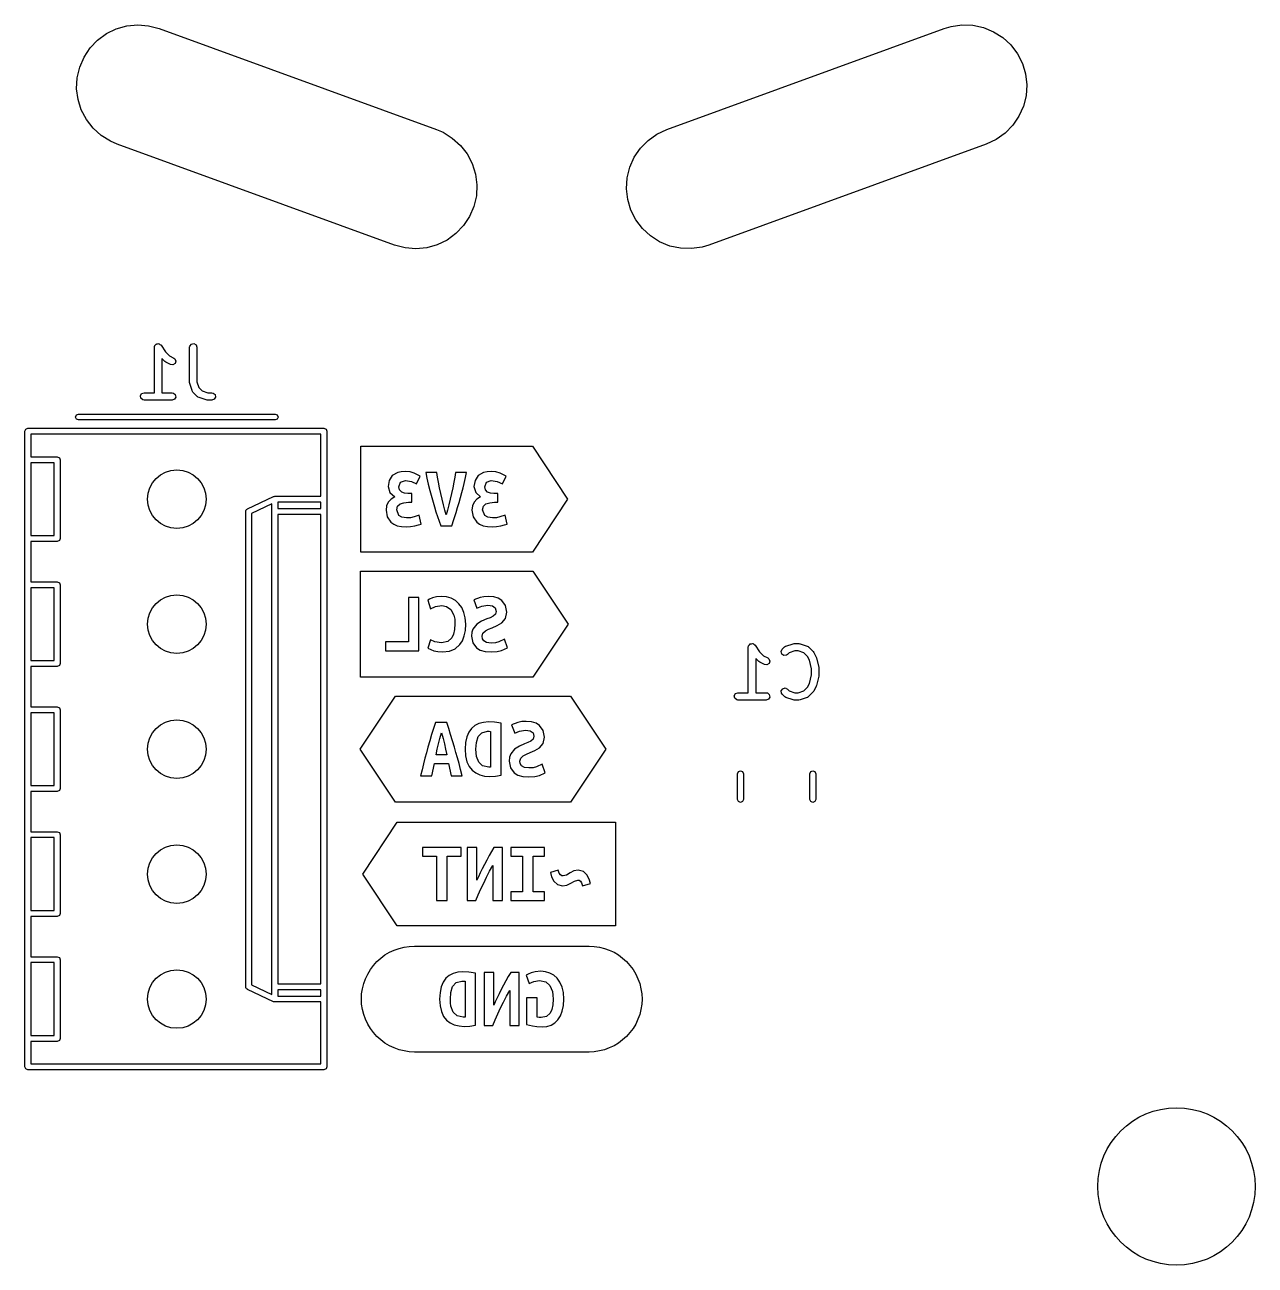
# Model space of a CAD drawing. Extents: x 15 to 417, y -164 to -100.
# Drawn here: x 14.69 to 39.7, y -161.62 to -136.41 of the extents above; entities that cross this region are included whole.
import ezdxf

# ---------------------------------------------------------------- set-up
doc = ezdxf.new("R2010")
doc.units = 0
doc.layers.add('BLACK', color=7, linetype='CONTINUOUS')

msp = doc.modelspace()

# ---------------------------------------------------------------- linework, layer by layer
at = {"layer": 'BLACK', "linetype": 'CONTINUOUS'}
for p, q in [((16.1696, -136.717), (16.3491, -136.586)), ((16.3491, -136.586), (16.549, -136.489)), ((16.549, -136.489), (16.763, -136.429)), ((16.763, -136.429), (16.9842, -136.408)), ((16.9842, -136.408), (17.2057, -136.426)), ((17.2057, -136.426), (17.4204, -136.483)), ((17.4204, -136.483), (23.0586, -138.535)), ((27.7414, -138.535), (33.3796, -136.483)), ((33.3796, -136.483), (33.5174, -136.442)), ((33.5174, -136.442), (33.7373, -136.41)), ((33.7373, -136.41), (33.9594, -136.417)), ((33.9594, -136.417), (34.1767, -136.464)), ((34.1767, -136.464), (34.3823, -136.548)), ((34.3823, -136.548), (34.5698, -136.668)), ((15.8934, -137.063), (16.016, -136.878)), ((16.016, -136.878), (16.1696, -136.717)), ((34.5698, -136.668), (34.7331, -136.818)), ((34.7331, -136.818), (34.8671, -136.996)), ((15.8055, -137.268), (15.8934, -137.063)), ((34.8671, -136.996), (34.9677, -137.194)), ((15.7551, -137.484), (15.8055, -137.268)), ((34.9677, -137.194), (35.0315, -137.407)), ((15.7438, -137.706), (15.7551, -137.484)), ((35.0315, -137.407), (35.0567, -137.627)), ((35.0567, -137.627), (35.0424, -137.849)), ((15.7721, -137.926), (15.7438, -137.706)), ((35.0424, -137.849), (34.989, -138.065)), ((15.8389, -138.138), (15.7721, -137.926)), ((15.9422, -138.335), (15.8389, -138.138)), ((34.989, -138.065), (34.8982, -138.268)), ((16.0787, -138.51), (15.9422, -138.335)), ((34.8982, -138.268), (34.773, -138.451)), ((16.2441, -138.659), (16.0787, -138.51)), ((16.4332, -138.776), (16.2441, -138.659)), ((23.0586, -138.535), (23.1908, -138.592)), ((23.1908, -138.592), (23.3799, -138.709)), ((27.3588, -138.758), (27.5401, -138.63)), ((27.5401, -138.63), (27.7414, -138.535)), ((34.6172, -138.61), (34.4359, -138.738)), ((34.773, -138.451), (34.6172, -138.61)), ((16.5654, -138.833), (16.4332, -138.776)), ((22.2036, -140.885), (16.5654, -138.833)), ((23.3799, -138.709), (23.5453, -138.858)), ((23.5453, -138.858), (23.6818, -139.033)), ((27.0778, -139.1), (27.203, -138.917)), ((27.203, -138.917), (27.3588, -138.758)), ((34.2346, -138.833), (28.5964, -140.885)), ((34.4359, -138.738), (34.2346, -138.833)), ((23.6818, -139.033), (23.7851, -139.23)), ((26.987, -139.303), (27.0778, -139.1)), ((23.7851, -139.23), (23.8519, -139.442)), ((26.9336, -139.519), (26.987, -139.303)), ((23.8519, -139.442), (23.8802, -139.662)), ((23.8802, -139.662), (23.8689, -139.884)), ((26.9193, -139.741), (26.9336, -139.519)), ((23.8689, -139.884), (23.8185, -140.1)), ((26.9445, -139.961), (26.9193, -139.741)), ((23.8185, -140.1), (23.7306, -140.305)), ((27.0083, -140.174), (26.9445, -139.961)), ((27.1089, -140.372), (27.0083, -140.174)), ((23.7306, -140.305), (23.608, -140.49)), ((27.2429, -140.55), (27.1089, -140.372)), ((23.4544, -140.651), (23.2749, -140.782)), ((23.608, -140.49), (23.4544, -140.651)), ((27.4062, -140.7), (27.2429, -140.55)), ((22.4183, -140.942), (22.2036, -140.885)), ((23.075, -140.879), (22.861, -140.939)), ((23.2749, -140.782), (23.075, -140.879)), ((27.5937, -140.82), (27.4062, -140.7)), ((27.7993, -140.904), (27.5937, -140.82)), ((28.0166, -140.951), (27.7993, -140.904)), ((28.4586, -140.926), (28.2387, -140.958)), ((28.5964, -140.885), (28.4586, -140.926)), ((22.6398, -140.96), (22.4183, -140.942)), ((22.861, -140.939), (22.6398, -140.96)), ((28.2387, -140.958), (28.0166, -140.951)), ((17.324, -142.962), (17.3286, -142.937)), ((17.3286, -142.937), (17.3313, -142.933)), ((17.3313, -142.933), (17.3318, -142.929)), ((17.3318, -142.929), (17.3476, -142.914)), ((17.3476, -142.914), (17.3615, -142.897)), ((17.3615, -142.897), (17.3658, -142.897)), ((17.3658, -142.897), (17.3689, -142.894)), ((17.3689, -142.894), (17.3906, -142.892)), ((17.3906, -142.892), (17.4121, -142.889)), ((17.4121, -142.889), (17.4158, -142.891)), ((17.4158, -142.891), (17.4201, -142.89)), ((17.4201, -142.89), (17.4376, -142.903)), ((17.4376, -142.903), (17.4565, -142.914)), ((17.4565, -142.914), (17.458, -142.918)), ((17.458, -142.918), (17.4615, -142.921)), ((17.4615, -142.921), (17.5526, -143.057)), ((18.0383, -142.962), (18.0429, -142.937)), ((18.0429, -142.937), (18.0758, -142.897)), ((18.0758, -142.897), (18.1264, -142.889)), ((18.1264, -142.889), (18.1708, -142.914)), ((18.1708, -142.914), (18.1883, -142.962)), ((17.324, -143.887), (17.324, -142.962)), ((17.5365, -143.254), (17.474, -143.191)), ((17.474, -143.191), (17.474, -143.887)), ((17.5526, -143.057), (17.6339, -143.139)), ((17.6339, -143.139), (17.7183, -143.181)), ((17.7183, -143.181), (17.7392, -143.197)), ((17.7392, -143.197), (17.7596, -143.244)), ((18.0383, -143.677), (18.0383, -142.962)), ((18.1883, -142.962), (18.1883, -143.664)), ((17.538, -143.254), (17.5365, -143.254)), ((17.556, -143.268), (17.538, -143.254)), ((17.6512, -143.315), (17.556, -143.268)), ((17.7022, -143.321), (17.6512, -143.315)), ((17.745, -143.293), (17.7022, -143.321)), ((17.7596, -143.244), (17.745, -143.293)), ((18.0389, -143.678), (18.0383, -143.677)), ((18.0422, -143.7), (18.0389, -143.678)), ((18.0898, -143.843), (18.0422, -143.7)), ((18.1883, -143.664), (18.2265, -143.779)), ((17.0395, -143.949), (17.0651, -143.905)), ((17.0484, -144), (17.0395, -143.949)), ((17.0651, -143.905), (17.1133, -143.887)), ((17.1133, -143.887), (17.324, -143.887)), ((17.474, -143.887), (17.6848, -143.887)), ((17.6848, -143.887), (17.7104, -143.892)), ((17.7104, -143.892), (17.7497, -143.925)), ((17.7497, -143.925), (17.7586, -143.975)), ((18.0926, -143.847), (18.0898, -143.843)), ((18.093, -143.851), (18.0926, -143.847)), ((18.1079, -143.873), (18.093, -143.851)), ((18.2032, -143.968), (18.1079, -143.873)), ((18.2265, -143.779), (18.2967, -143.849)), ((18.2967, -143.849), (18.4112, -143.887)), ((18.4112, -143.887), (18.4943, -143.887)), ((18.4943, -143.887), (18.5199, -143.892)), ((18.5199, -143.892), (18.5592, -143.925)), ((18.5592, -143.925), (18.5681, -143.975)), ((17.0877, -144.033), (17.0484, -144)), ((17.1133, -144.037), (17.0877, -144.033)), ((17.6848, -144.037), (17.1133, -144.037)), ((17.733, -144.02), (17.6848, -144.037)), ((17.7586, -143.975), (17.733, -144.02)), ((18.2072, -143.97), (18.2032, -143.968)), ((18.2096, -143.974), (18.2072, -143.97)), ((18.2325, -143.986), (18.2096, -143.974)), ((18.3753, -144.034), (18.2325, -143.986)), ((18.377, -144.033), (18.3753, -144.034)), ((18.399, -144.037), (18.377, -144.033)), ((18.4943, -144.037), (18.399, -144.037)), ((18.5425, -144.02), (18.4943, -144.037)), ((18.5681, -143.975), (18.5425, -144.02)), ((15.72, -144.38), (15.7376, -144.338)), ((15.7376, -144.422), (15.72, -144.38)), ((15.7376, -144.338), (15.78, -144.32)), ((15.78, -144.44), (15.7376, -144.422)), ((15.78, -144.32), (19.78, -144.32)), ((19.78, -144.44), (15.78, -144.44)), ((19.78, -144.32), (19.8224, -144.338)), ((19.8224, -144.422), (19.78, -144.44)), ((19.8224, -144.338), (19.84, -144.38)), ((19.84, -144.38), (19.8224, -144.422)), ((14.69, -144.67), (14.7076, -144.628)), ((14.69, -157.59), (14.69, -144.67)), ((14.7076, -144.628), (14.75, -144.61)), ((14.75, -144.61), (20.77, -144.61)), ((20.77, -144.61), (20.8124, -144.628)), ((20.8124, -144.628), (20.83, -144.67)), ((20.83, -144.67), (20.83, -157.59)), ((20.71, -144.73), (14.81, -144.73)), ((14.81, -144.73), (14.81, -145.19)), ((20.71, -145.99), (20.71, -144.73)), ((14.81, -145.19), (15.35, -145.19)), ((15.35, -145.19), (15.3924, -145.208)), ((15.3924, -145.208), (15.41, -145.25)), ((21.5194, -144.973), (25.0068, -144.973)), ((21.5194, -147.127), (21.5194, -144.973)), ((25.0068, -144.973), (25.7246, -146.05)), ((14.81, -145.31), (14.81, -146.79)), ((15.29, -145.31), (14.81, -145.31)), ((15.29, -146.79), (15.29, -145.31)), ((15.41, -145.25), (15.41, -146.85)), ((22.0949, -145.669), (22.0739, -145.79)), ((22.1595, -145.572), (22.0949, -145.669)), ((22.2704, -145.509), (22.1595, -145.572)), ((22.3435, -145.492), (22.2704, -145.509)), ((22.2922, -145.797), (22.328, -145.703)), ((22.328, -145.703), (22.4267, -145.669)), ((22.4284, -145.486), (22.3435, -145.492)), ((22.4267, -145.669), (22.548, -145.689)), ((22.5212, -145.494), (22.4284, -145.486)), ((22.6039, -145.518), (22.5212, -145.494)), ((22.548, -145.689), (22.6519, -145.739)), ((22.7288, -145.582), (22.6039, -145.518)), ((22.6519, -145.739), (22.7288, -145.582)), ((22.8405, -145.51), (22.8639, -145.621)), ((23.0658, -145.51), (22.8405, -145.51)), ((22.8639, -145.621), (22.892, -145.744)), ((23.0815, -145.601), (23.0658, -145.51)), ((23.1007, -145.706), (23.0815, -145.601)), ((23.1225, -145.819), (23.1007, -145.706)), ((23.4115, -145.705), (23.3895, -145.818)), ((23.4299, -145.601), (23.4115, -145.705)), ((23.443, -145.51), (23.4299, -145.601)), ((23.67, -145.51), (23.443, -145.51)), ((23.6211, -145.73), (23.6499, -145.608)), ((23.6499, -145.608), (23.67, -145.51)), ((23.8411, -145.669), (23.8202, -145.79)), ((23.9057, -145.572), (23.8411, -145.669)), ((24.0166, -145.509), (23.9057, -145.572)), ((24.0897, -145.492), (24.0166, -145.509)), ((24.0384, -145.797), (24.0742, -145.703)), ((24.0742, -145.703), (24.1729, -145.669)), ((24.1747, -145.486), (24.0897, -145.492)), ((24.1729, -145.669), (24.2943, -145.689)), ((24.2674, -145.494), (24.1747, -145.486)), ((24.3502, -145.518), (24.2674, -145.494)), ((24.2943, -145.689), (24.3982, -145.739)), ((24.475, -145.582), (24.3502, -145.518)), ((24.3982, -145.739), (24.475, -145.582)), ((22.0739, -145.79), (22.1106, -145.914)), ((22.1106, -145.914), (22.2084, -146.005)), ((22.3088, -145.863), (22.2922, -145.797)), ((22.3516, -145.905), (22.3088, -145.863)), ((22.4109, -145.928), (22.3516, -145.905)), ((22.4773, -145.935), (22.4109, -145.928)), ((22.5576, -145.935), (22.4773, -145.935)), ((22.5576, -146.113), (22.5576, -145.935)), ((22.892, -145.744), (22.9248, -145.877)), ((22.9248, -145.877), (22.9619, -146.016)), ((23.1461, -145.936), (23.1225, -145.819)), ((23.1714, -146.053), (23.1461, -145.936)), ((23.3653, -145.934), (23.3391, -146.051)), ((23.3895, -145.818), (23.3653, -145.934)), ((23.546, -146.016), (23.573, -145.917)), ((23.573, -145.917), (23.598, -145.822)), ((23.598, -145.822), (23.6211, -145.73)), ((23.8202, -145.79), (23.8568, -145.914)), ((23.8568, -145.914), (23.9546, -146.005)), ((24.055, -145.863), (24.0384, -145.797)), ((24.0978, -145.905), (24.055, -145.863)), ((24.1572, -145.928), (24.0978, -145.905)), ((24.2235, -145.935), (24.1572, -145.928)), ((24.3039, -145.935), (24.2235, -145.935)), ((24.3039, -146.113), (24.3039, -145.935)), ((19.2144, -146.246), (19.7444, -145.996)), ((19.71, -146.145), (19.3, -146.338)), ((19.71, -156.115), (19.71, -146.145)), ((19.7444, -145.996), (19.7577, -145.995)), ((19.7577, -145.995), (19.77, -145.99)), ((19.77, -145.99), (20.71, -145.99)), ((19.83, -146.11), (19.83, -146.24)), ((20.71, -146.11), (19.83, -146.11)), ((20.71, -146.24), (20.71, -146.11)), ((22.0436, -146.182), (22.032, -146.27)), ((22.0783, -146.108), (22.0436, -146.182)), ((22.1339, -146.048), (22.0783, -146.108)), ((22.2084, -146.005), (22.1339, -146.048)), ((22.2503, -146.267), (22.2673, -146.194)), ((22.2673, -146.194), (22.3184, -146.147)), ((22.3184, -146.147), (22.3957, -146.121)), ((22.3957, -146.121), (22.4913, -146.113)), ((22.4913, -146.113), (22.5576, -146.113)), ((22.9619, -146.016), (22.9889, -146.111)), ((22.9889, -146.111), (23.0178, -146.208)), ((23.0178, -146.208), (23.0483, -146.306)), ((23.1985, -146.168), (23.1714, -146.053)), ((23.2264, -146.276), (23.1985, -146.168)), ((23.3111, -146.166), (23.2825, -146.275)), ((23.3391, -146.051), (23.3111, -146.166)), ((23.4569, -146.319), (23.4878, -146.218)), ((23.4878, -146.218), (23.5175, -146.117)), ((23.5175, -146.117), (23.546, -146.016)), ((23.7898, -146.182), (23.7783, -146.27)), ((23.8245, -146.108), (23.7898, -146.182)), ((23.8802, -146.048), (23.8245, -146.108)), ((23.9546, -146.005), (23.8802, -146.048)), ((23.9965, -146.267), (24.0136, -146.194)), ((24.0136, -146.194), (24.0646, -146.147)), ((24.0646, -146.147), (24.1419, -146.121)), ((24.1419, -146.121), (24.2375, -146.113)), ((24.2375, -146.113), (24.3039, -146.113)), ((25.7246, -146.05), (25.0068, -147.127)), ((19.18, -146.3), (19.184, -146.29)), ((19.18, -155.96), (19.18, -146.3)), ((19.1835, -146.28), (19.1925, -146.27)), ((19.184, -146.29), (19.1835, -146.28)), ((19.1925, -146.27), (19.1976, -146.258)), ((19.1976, -146.258), (19.2073, -146.254)), ((19.2073, -146.254), (19.2144, -146.246)), ((19.3, -146.338), (19.3, -155.922)), ((19.83, -146.24), (20.71, -146.24)), ((19.83, -146.36), (19.83, -155.9)), ((20.71, -146.36), (19.83, -146.36)), ((20.71, -155.9), (20.71, -146.36)), ((22.032, -146.27), (22.0565, -146.408)), ((22.0565, -146.408), (22.1315, -146.517)), ((22.2948, -146.384), (22.2503, -146.267)), ((22.3557, -146.419), (22.2948, -146.384)), ((22.4494, -146.431), (22.3557, -146.419)), ((22.5321, -146.426), (22.4494, -146.431)), ((22.6022, -146.411), (22.5321, -146.426)), ((22.7061, -146.375), (22.6022, -146.411)), ((22.748, -146.555), (22.7061, -146.375)), ((23.0483, -146.306), (23.0801, -146.403)), ((23.0801, -146.403), (23.1127, -146.498)), ((23.2544, -146.371), (23.2264, -146.276)), ((23.2825, -146.275), (23.2544, -146.371)), ((23.3679, -146.591), (23.4111, -146.463)), ((23.4111, -146.463), (23.4569, -146.319)), ((23.7783, -146.27), (23.8027, -146.408)), ((23.8027, -146.408), (23.8778, -146.517)), ((24.0411, -146.384), (23.9965, -146.267)), ((24.102, -146.419), (24.0411, -146.384)), ((24.1956, -146.431), (24.102, -146.419)), ((24.2783, -146.426), (24.1956, -146.431)), ((24.3484, -146.411), (24.2783, -146.426)), ((24.4523, -146.375), (24.3484, -146.411)), ((24.4942, -146.555), (24.4523, -146.375)), ((22.1315, -146.517), (22.1892, -146.558)), ((22.1892, -146.558), (22.2608, -146.589)), ((22.2608, -146.589), (22.3468, -146.608)), ((22.3468, -146.608), (22.4476, -146.614)), ((22.4476, -146.614), (22.5323, -146.608)), ((22.5323, -146.608), (22.6179, -146.593)), ((22.6179, -146.593), (22.6938, -146.574)), ((22.6938, -146.574), (22.748, -146.555)), ((23.1127, -146.498), (23.1461, -146.591)), ((23.1461, -146.591), (23.3679, -146.591)), ((23.8778, -146.517), (23.9354, -146.558)), ((23.9354, -146.558), (24.007, -146.589)), ((24.007, -146.589), (24.093, -146.608)), ((24.093, -146.608), (24.1939, -146.614)), ((24.1939, -146.614), (24.2786, -146.608)), ((24.2786, -146.608), (24.3641, -146.593)), ((24.3641, -146.593), (24.4401, -146.574)), ((24.4401, -146.574), (24.4942, -146.555)), ((14.81, -146.79), (15.29, -146.79)), ((15.35, -146.91), (14.81, -146.91)), ((14.81, -146.91), (14.81, -147.73)), ((15.3924, -146.892), (15.35, -146.91)), ((15.41, -146.85), (15.3924, -146.892)), ((25.0068, -147.127), (21.5194, -147.127)), ((14.81, -147.73), (15.35, -147.73)), ((15.35, -147.73), (15.3924, -147.748)), ((21.5106, -149.667), (21.5106, -147.513)), ((21.5106, -147.513), (25.0156, -147.513)), ((25.0156, -147.513), (25.7334, -148.59)), ((14.81, -147.85), (14.81, -149.33)), ((15.29, -147.85), (14.81, -147.85)), ((15.29, -149.33), (15.29, -147.85)), ((15.3924, -147.748), (15.41, -147.79)), ((15.41, -147.79), (15.41, -149.39)), ((22.486, -148.05), (22.486, -148.953)), ((22.7026, -148.05), (22.486, -148.05)), ((22.7026, -149.131), (22.7026, -148.05)), ((22.9182, -148.084), (22.8824, -148.105)), ((22.8824, -148.105), (22.9383, -148.276)), ((22.9767, -148.057), (22.9182, -148.084)), ((22.9383, -148.276), (23.0352, -148.231)), ((23.0579, -148.036), (22.9767, -148.057)), ((23.0352, -148.231), (23.1653, -148.213)), ((23.1618, -148.026), (23.0579, -148.036)), ((23.2642, -148.035), (23.1618, -148.026)), ((23.1653, -148.213), (23.264, -148.231)), ((23.264, -148.231), (23.3496, -148.292)), ((23.3583, -148.064), (23.2642, -148.035)), ((23.4421, -148.11), (23.3583, -148.064)), ((23.5137, -148.174), (23.4421, -148.11)), ((23.572, -148.254), (23.5137, -148.174)), ((23.9433, -148.049), (23.8184, -148.099)), ((23.8184, -148.099), (23.8813, -148.265)), ((23.8813, -148.265), (23.9782, -148.223)), ((24.0238, -148.032), (23.9433, -148.049)), ((23.9782, -148.223), (24.1013, -148.206)), ((24.117, -148.026), (24.0238, -148.032)), ((24.1013, -148.206), (24.1964, -148.22)), ((24.224, -148.035), (24.117, -148.026)), ((24.1964, -148.22), (24.2534, -148.261)), ((24.3145, -148.064), (24.224, -148.035)), ((24.3886, -148.112), (24.3145, -148.064)), ((24.4626, -148.214), (24.3886, -148.112)), ((24.4872, -148.349), (24.4626, -148.214)), ((23.3496, -148.292), (23.4107, -148.407)), ((23.4107, -148.407), (23.4283, -148.487)), ((23.4283, -148.487), (23.4342, -148.585)), ((23.6159, -148.351), (23.572, -148.254)), ((23.6434, -148.463), (23.6159, -148.351)), ((23.6525, -148.59), (23.6434, -148.463)), ((24.0821, -148.485), (23.9765, -148.528)), ((24.1493, -148.459), (24.0821, -148.485)), ((24.2105, -148.427), (24.1493, -148.459)), ((24.255, -148.385), (24.2105, -148.427)), ((24.2534, -148.261), (24.2724, -148.33)), ((24.2724, -148.33), (24.255, -148.385)), ((24.3886, -148.564), (24.4593, -148.477)), ((24.4593, -148.477), (24.4872, -148.349)), ((23.4272, -148.699), (23.4059, -148.793)), ((23.4342, -148.585), (23.4272, -148.699)), ((23.6224, -148.83), (23.645, -148.718)), ((23.645, -148.718), (23.6525, -148.59)), ((23.7992, -148.689), (23.7769, -148.755)), ((23.8752, -148.591), (23.7992, -148.689)), ((23.9765, -148.528), (23.8752, -148.591)), ((24.0035, -148.775), (24.0524, -148.729)), ((24.0524, -148.729), (24.1188, -148.692)), ((24.1188, -148.692), (24.1921, -148.662)), ((24.1921, -148.662), (24.2934, -148.621)), ((24.2934, -148.621), (24.3886, -148.564)), ((25.7334, -148.59), (25.0156, -149.667)), ((22.486, -148.953), (22.0233, -148.953)), ((22.0233, -148.953), (22.0233, -149.131)), ((22.9348, -148.91), (22.8807, -149.079)), ((23.023, -148.948), (22.9348, -148.91)), ((23.1618, -148.967), (23.023, -148.948)), ((23.2865, -148.943), (23.1618, -148.967)), ((23.3705, -148.869), (23.2865, -148.943)), ((23.4059, -148.793), (23.3705, -148.869)), ((23.532, -149.007), (23.5847, -148.926)), ((23.5847, -148.926), (23.6224, -148.83)), ((23.7769, -148.755), (23.7695, -148.836)), ((23.7695, -148.836), (23.7942, -148.971)), ((23.7942, -148.971), (23.8682, -149.071)), ((23.9843, -148.834), (24.0035, -148.775)), ((23.9922, -148.886), (23.9843, -148.834)), ((24.021, -148.931), (23.9922, -148.886)), ((24.0777, -148.963), (24.021, -148.931)), ((24.1677, -148.974), (24.0777, -148.963)), ((24.2548, -148.968), (24.1677, -148.974)), ((24.3274, -148.95), (24.2548, -148.968)), ((24.4401, -148.897), (24.3274, -148.95)), ((24.5029, -149.072), (24.4401, -148.897)), ((29.4205, -149.01), (29.4345, -148.993)), ((29.4345, -148.993), (29.4387, -148.993)), ((29.4387, -148.993), (29.4419, -148.99)), ((29.4419, -148.99), (29.4636, -148.988)), ((29.4636, -148.988), (29.485, -148.985)), ((29.485, -148.985), (29.4888, -148.987)), ((29.4888, -148.987), (29.4931, -148.986)), ((29.4931, -148.986), (29.5106, -148.999)), ((29.5106, -148.999), (29.5295, -149.01)), ((30.1626, -149.035), (30.3054, -148.987)), ((30.3054, -148.987), (30.3276, -148.984)), ((30.3276, -148.984), (30.3291, -148.983)), ((30.3291, -148.983), (30.4244, -148.983)), ((30.4244, -148.983), (30.4465, -148.987)), ((30.4465, -148.987), (30.4481, -148.987)), ((30.4481, -148.987), (30.591, -149.035)), ((22.0233, -149.131), (22.7026, -149.131)), ((22.8807, -149.079), (23.0038, -149.13)), ((23.0038, -149.13), (23.0874, -149.148)), ((23.0874, -149.148), (23.1828, -149.154)), ((23.1828, -149.154), (23.3233, -149.138)), ((23.3233, -149.138), (23.4397, -149.089)), ((23.4397, -149.089), (23.532, -149.007)), ((23.8682, -149.071), (23.9453, -149.117)), ((23.9453, -149.117), (24.0451, -149.145)), ((24.0451, -149.145), (24.1677, -149.154)), ((24.1677, -149.154), (24.2886, -149.147)), ((24.2886, -149.147), (24.3825, -149.125)), ((24.3825, -149.125), (24.5029, -149.072)), ((29.397, -149.058), (29.4015, -149.033)), ((29.397, -149.983), (29.397, -149.058)), ((29.4015, -149.033), (29.4043, -149.029)), ((29.4043, -149.029), (29.4048, -149.025)), ((29.4048, -149.025), (29.4205, -149.01)), ((29.5295, -149.01), (29.5309, -149.014)), ((29.5309, -149.014), (29.5344, -149.017)), ((29.5344, -149.017), (29.6255, -149.153)), ((29.6255, -149.153), (29.7069, -149.235)), ((29.7069, -149.235), (29.7913, -149.277)), ((30.064, -149.147), (30.0856, -149.101)), ((30.0772, -149.197), (30.064, -149.147)), ((30.1193, -149.226), (30.0772, -149.197)), ((30.0856, -149.101), (30.1333, -149.053)), ((30.1704, -149.222), (30.1193, -149.226)), ((30.1333, -149.053), (30.1546, -149.038)), ((30.1546, -149.038), (30.1591, -149.038)), ((30.1591, -149.038), (30.1626, -149.035)), ((30.1917, -149.207), (30.1704, -149.222)), ((30.2268, -149.172), (30.1917, -149.207)), ((30.3413, -149.133), (30.2268, -149.172)), ((30.4122, -149.133), (30.3413, -149.133)), ((30.5267, -149.172), (30.4122, -149.133)), ((30.6008, -149.246), (30.5267, -149.172)), ((30.591, -149.035), (30.6139, -149.047)), ((30.6393, -149.323), (30.6008, -149.246)), ((30.6139, -149.047), (30.6162, -149.051)), ((30.6162, -149.051), (30.6203, -149.053)), ((30.6203, -149.053), (30.7155, -149.148)), ((30.7155, -149.148), (30.7284, -149.167)), ((30.7284, -149.167), (30.7296, -149.168)), ((30.7296, -149.168), (30.7772, -149.263)), ((14.81, -149.33), (15.29, -149.33)), ((15.35, -149.45), (14.81, -149.45)), ((14.81, -149.45), (14.81, -150.27)), ((15.3924, -149.432), (15.35, -149.45)), ((15.41, -149.39), (15.3924, -149.432)), ((29.6094, -149.35), (29.547, -149.287)), ((29.547, -149.287), (29.547, -149.983)), ((29.6109, -149.35), (29.6094, -149.35)), ((29.6289, -149.364), (29.6109, -149.35)), ((29.7242, -149.411), (29.6289, -149.364)), ((29.7751, -149.417), (29.7242, -149.411)), ((29.818, -149.389), (29.7751, -149.417)), ((29.7913, -149.277), (29.8122, -149.293)), ((29.8122, -149.293), (29.8326, -149.34)), ((29.8326, -149.34), (29.818, -149.389)), ((30.6827, -149.496), (30.6393, -149.323)), ((30.6827, -149.621), (30.6827, -149.496)), ((30.7772, -149.263), (30.7809, -149.275)), ((30.7809, -149.275), (30.7829, -149.278)), ((30.7829, -149.278), (30.8305, -149.469)), ((30.8305, -149.469), (30.8315, -149.484)), ((30.8315, -149.484), (30.8327, -149.487)), ((30.8327, -149.487), (30.8327, -149.63)), ((25.0156, -149.667), (21.5106, -149.667)), ((30.6393, -149.794), (30.6827, -149.621)), ((30.8305, -149.648), (30.7829, -149.838)), ((30.8327, -149.63), (30.8301, -149.645)), ((30.8301, -149.645), (30.8305, -149.648)), ((29.1124, -150.045), (29.1381, -150.001)), ((29.1381, -150.001), (29.1863, -149.983)), ((29.1863, -149.983), (29.397, -149.983)), ((29.547, -149.983), (29.7577, -149.983)), ((29.7577, -149.983), (29.7834, -149.988)), ((29.7834, -149.988), (29.8227, -150.021)), ((30.0662, -149.944), (30.0956, -149.902)), ((30.0707, -149.995), (30.0662, -149.944)), ((30.0856, -150.016), (30.0707, -149.995)), ((30.0956, -149.902), (30.1452, -149.888)), ((30.1452, -149.888), (30.1917, -149.91)), ((30.1917, -149.91), (30.2268, -149.945)), ((30.2268, -149.945), (30.3413, -149.983)), ((30.3413, -149.983), (30.4122, -149.983)), ((30.4122, -149.983), (30.5267, -149.945)), ((30.5267, -149.945), (30.6008, -149.871)), ((30.6008, -149.871), (30.6393, -149.794)), ((30.7155, -149.969), (30.6203, -150.064)), ((30.7162, -149.967), (30.7155, -149.969)), ((30.7296, -149.949), (30.7162, -149.967)), ((30.7772, -149.854), (30.7296, -149.949)), ((30.7776, -149.85), (30.7772, -149.854)), ((30.7829, -149.838), (30.7776, -149.85)), ((21.5057, -151.13), (22.2235, -150.053)), ((22.2235, -150.053), (25.7825, -150.053)), ((25.7825, -150.053), (26.5003, -151.13)), ((29.1213, -150.096), (29.1124, -150.045)), ((29.1606, -150.129), (29.1213, -150.096)), ((29.1863, -150.133), (29.1606, -150.129)), ((29.7577, -150.133), (29.1863, -150.133)), ((29.8059, -150.116), (29.7577, -150.133)), ((29.8316, -150.071), (29.8059, -150.116)), ((29.8227, -150.021), (29.8316, -150.071)), ((30.1333, -150.064), (30.0856, -150.016)), ((30.1373, -150.066), (30.1333, -150.064)), ((30.1397, -150.07), (30.1373, -150.066)), ((30.1626, -150.082), (30.1397, -150.07)), ((30.3054, -150.13), (30.1626, -150.082)), ((30.3071, -150.129), (30.3054, -150.13)), ((30.3291, -150.133), (30.3071, -150.129)), ((30.4244, -150.133), (30.3291, -150.133)), ((30.4259, -150.133), (30.4244, -150.133)), ((30.4481, -150.13), (30.4259, -150.133)), ((30.591, -150.082), (30.4481, -150.13)), ((30.5945, -150.079), (30.591, -150.082)), ((30.5989, -150.079), (30.5945, -150.079)), ((30.6203, -150.064), (30.5989, -150.079)), ((14.81, -150.27), (15.35, -150.27)), ((14.81, -150.39), (14.81, -151.87)), ((15.29, -150.39), (14.81, -150.39)), ((15.29, -151.87), (15.29, -150.39)), ((15.35, -150.27), (15.3924, -150.288)), ((15.3924, -150.288), (15.41, -150.33)), ((15.41, -150.33), (15.41, -151.93)), ((22.9981, -150.711), (22.9598, -150.835)), ((23.0365, -150.59), (22.9981, -150.711)), ((23.2704, -150.59), (23.0365, -150.59)), ((23.3074, -150.71), (23.2704, -150.59)), ((23.3451, -150.833), (23.3074, -150.71)), ((23.7699, -150.708), (23.7155, -150.785)), ((23.8378, -150.65), (23.7699, -150.708)), ((23.9192, -150.61), (23.8378, -150.65)), ((24.0119, -150.586), (23.9192, -150.61)), ((23.9777, -150.796), (24.0947, -150.765)), ((24.1139, -150.578), (24.0119, -150.586)), ((24.0947, -150.765), (24.1261, -150.766)), ((24.2344, -150.583), (24.1139, -150.578)), ((24.1261, -150.766), (24.1575, -150.77)), ((24.3723, -150.604), (24.2344, -150.583)), ((24.3723, -151.659), (24.3723, -150.604)), ((24.7102, -150.589), (24.5854, -150.639)), ((24.5854, -150.639), (24.6482, -150.805)), ((24.6482, -150.805), (24.7452, -150.763)), ((24.7908, -150.572), (24.7102, -150.589)), ((24.7452, -150.763), (24.8683, -150.746)), ((24.884, -150.566), (24.7908, -150.572)), ((24.8683, -150.746), (24.9633, -150.76)), ((24.991, -150.575), (24.884, -150.566)), ((24.9633, -150.76), (25.0204, -150.801)), ((25.0815, -150.604), (24.991, -150.575)), ((25.1555, -150.652), (25.0815, -150.604)), ((25.2295, -150.754), (25.1555, -150.652)), ((25.2542, -150.889), (25.2295, -150.754)), ((22.9217, -150.963), (22.8837, -151.094)), ((22.9598, -150.835), (22.9217, -150.963)), ((23.0984, -151.024), (23.1264, -150.916)), ((23.1264, -150.916), (23.1587, -150.8)), ((23.1587, -150.8), (23.191, -150.916)), ((23.191, -150.916), (23.2189, -151.024)), ((23.3834, -150.959), (23.3451, -150.833)), ((23.4224, -151.089), (23.3834, -150.959)), ((23.6492, -150.994), (23.6407, -151.13)), ((23.6747, -150.879), (23.6492, -150.994)), ((23.7155, -150.785), (23.6747, -150.879)), ((23.8589, -151.13), (23.8694, -150.994)), ((23.8694, -150.994), (23.9061, -150.877)), ((23.9061, -150.877), (23.9777, -150.796)), ((24.1575, -150.77), (24.1575, -151.497)), ((24.9163, -150.999), (24.8491, -151.025)), ((24.9774, -150.967), (24.9163, -150.999)), ((25.0219, -150.925), (24.9774, -150.967)), ((25.0204, -150.801), (25.0394, -150.87)), ((25.0394, -150.87), (25.0219, -150.925)), ((25.1555, -151.104), (25.2262, -151.017)), ((25.2262, -151.017), (25.2542, -150.889)), ((22.2235, -152.207), (21.5057, -151.13)), ((22.8534, -151.203), (22.8236, -151.314)), ((22.8837, -151.094), (22.8534, -151.203)), ((23.0539, -151.244), (23.0749, -151.132)), ((23.2652, -151.244), (23.0539, -151.244)), ((23.0749, -151.132), (23.0984, -151.024)), ((23.2189, -151.024), (23.2434, -151.132)), ((23.2434, -151.132), (23.2652, -151.244)), ((23.4537, -151.196), (23.4224, -151.089)), ((23.485, -151.308), (23.4537, -151.196)), ((23.6407, -151.13), (23.65, -151.269)), ((23.65, -151.269), (23.6782, -151.386)), ((23.8622, -151.207), (23.8589, -151.13)), ((23.872, -151.278), (23.8622, -151.207)), ((24.5662, -151.229), (24.5439, -151.295)), ((24.6421, -151.131), (24.5662, -151.229)), ((24.7434, -151.068), (24.6421, -151.131)), ((24.8491, -151.025), (24.7434, -151.068)), ((24.7705, -151.315), (24.8194, -151.269)), ((24.8194, -151.269), (24.8857, -151.232)), ((24.8857, -151.232), (24.9591, -151.202)), ((24.9591, -151.202), (25.0604, -151.161)), ((25.0604, -151.161), (25.1555, -151.104)), ((26.5003, -151.13), (25.7825, -152.207)), ((22.7941, -151.43), (22.7649, -151.549)), ((22.8236, -151.314), (22.7941, -151.43)), ((22.9666, -151.671), (23.0172, -151.422)), ((23.0172, -151.422), (23.3054, -151.422)), ((23.3054, -151.422), (23.3543, -151.671)), ((23.516, -151.425), (23.485, -151.308)), ((23.547, -151.546), (23.516, -151.425)), ((23.6782, -151.386), (23.7229, -151.482)), ((23.7229, -151.482), (23.7821, -151.558)), ((23.9157, -151.394), (23.872, -151.278)), ((23.996, -151.471), (23.9157, -151.394)), ((24.1191, -151.498), (23.996, -151.471)), ((24.1383, -151.498), (24.1191, -151.498)), ((24.1575, -151.497), (24.1383, -151.498)), ((24.5439, -151.295), (24.5365, -151.376)), ((24.5365, -151.376), (24.5611, -151.511)), ((24.5611, -151.511), (24.6351, -151.611)), ((24.7513, -151.374), (24.7705, -151.315)), ((24.7591, -151.426), (24.7513, -151.374)), ((24.7879, -151.471), (24.7591, -151.426)), ((24.8447, -151.503), (24.7879, -151.471)), ((24.9346, -151.514), (24.8447, -151.503)), ((25.0217, -151.508), (24.9346, -151.514)), ((25.0944, -151.49), (25.0217, -151.508)), ((25.207, -151.437), (25.0944, -151.49)), ((25.2699, -151.612), (25.207, -151.437)), ((22.7649, -151.549), (22.7361, -151.671)), ((22.7361, -151.671), (22.9666, -151.671)), ((23.3543, -151.671), (23.5778, -151.671)), ((23.5778, -151.671), (23.547, -151.546)), ((23.7821, -151.558), (23.8548, -151.615)), ((23.8548, -151.615), (23.9401, -151.655)), ((23.9401, -151.655), (24.0364, -151.678)), ((24.0364, -151.678), (24.1418, -151.685)), ((24.1418, -151.685), (24.2545, -151.679)), ((24.2545, -151.679), (24.3723, -151.659)), ((24.6351, -151.611), (24.7123, -151.657)), ((24.7123, -151.657), (24.8121, -151.685)), ((24.8121, -151.685), (24.9346, -151.694)), ((24.9346, -151.694), (25.0556, -151.687)), ((25.0556, -151.687), (25.1494, -151.665)), ((25.1494, -151.665), (25.2699, -151.612)), ((29.177, -151.631), (29.1946, -151.588)), ((29.177, -152.153), (29.177, -151.631)), ((29.1946, -151.588), (29.237, -151.571)), ((29.237, -151.571), (29.2794, -151.588)), ((29.2794, -151.588), (29.297, -151.631)), ((29.297, -151.631), (29.297, -152.153)), ((30.647, -151.631), (30.6646, -151.588)), ((30.647, -152.153), (30.647, -151.631)), ((30.6646, -151.588), (30.707, -151.571)), ((30.707, -151.571), (30.7494, -151.588)), ((30.7494, -151.588), (30.767, -151.631)), ((30.767, -151.631), (30.767, -152.153)), ((14.81, -151.87), (15.29, -151.87)), ((15.35, -151.99), (14.81, -151.99)), ((14.81, -151.99), (14.81, -152.81)), ((15.3924, -151.972), (15.35, -151.99)), ((15.41, -151.93), (15.3924, -151.972)), ((25.7825, -152.207), (22.2235, -152.207)), ((29.1946, -152.196), (29.177, -152.153)), ((29.237, -152.213), (29.1946, -152.196)), ((29.2794, -152.196), (29.237, -152.213)), ((29.297, -152.153), (29.2794, -152.196)), ((30.6646, -152.196), (30.647, -152.153)), ((30.707, -152.213), (30.6646, -152.196)), ((30.7494, -152.196), (30.707, -152.213)), ((30.767, -152.153), (30.7494, -152.196)), ((21.5603, -153.67), (22.2623, -152.617)), ((22.2623, -152.617), (26.6997, -152.617)), ((26.6997, -152.617), (26.6997, -154.723)), ((14.81, -152.81), (15.35, -152.81)), ((14.81, -152.93), (14.81, -154.41)), ((15.29, -152.93), (14.81, -152.93)), ((15.29, -154.41), (15.29, -152.93)), ((15.35, -152.81), (15.3924, -152.828)), ((15.3924, -152.828), (15.41, -152.87)), ((15.41, -152.87), (15.41, -154.47)), ((22.7749, -153.13), (22.7749, -153.308)), ((23.5608, -153.13), (22.7749, -153.13)), ((23.5608, -153.308), (23.5608, -153.13)), ((23.8786, -153.13), (23.6847, -153.13)), ((23.6847, -153.13), (23.6847, -154.21)), ((23.8786, -153.795), (23.8786, -153.13)), ((24.1754, -153.21), (24.1265, -153.296)), ((24.2243, -153.13), (24.1754, -153.21)), ((24.3972, -153.13), (24.2243, -153.13)), ((24.3972, -154.21), (24.3972, -153.13)), ((25.2564, -153.13), (24.5701, -153.13)), ((24.5701, -153.13), (24.5701, -153.308)), ((25.2564, -153.308), (25.2564, -153.13)), ((22.7749, -153.308), (23.0596, -153.308)), ((23.0596, -153.308), (23.0596, -154.21)), ((23.2761, -154.21), (23.2761, -153.308)), ((23.2761, -153.308), (23.5608, -153.308)), ((24.0314, -153.475), (23.9868, -153.563)), ((24.0783, -153.386), (24.0314, -153.475)), ((24.1265, -153.296), (24.0783, -153.386)), ((24.1385, -153.613), (24.2034, -153.493)), ((24.2034, -153.493), (24.2034, -154.21)), ((24.5701, -153.308), (24.8041, -153.308)), ((24.8041, -153.308), (24.8041, -154.032)), ((25.0206, -154.032), (25.0206, -153.308)), ((25.0206, -153.308), (25.2564, -153.308)), ((22.2623, -154.723), (21.5603, -153.67)), ((23.9094, -153.727), (23.8786, -153.795)), ((23.9458, -153.648), (23.9094, -153.727)), ((23.9868, -153.563), (23.9458, -153.648)), ((24.0174, -153.852), (24.0765, -153.732)), ((24.0765, -153.732), (24.1385, -153.613)), ((25.5323, -153.592), (25.3734, -153.636)), ((25.3734, -153.636), (25.3987, -153.728)), ((25.3987, -153.728), (25.445, -153.817)), ((25.5541, -153.653), (25.5323, -153.592)), ((25.5777, -153.688), (25.5541, -153.653)), ((25.603, -153.704), (25.5777, -153.688)), ((25.6301, -153.708), (25.603, -153.704)), ((25.6999, -153.689), (25.6301, -153.708)), ((25.7733, -153.648), (25.6999, -153.689)), ((25.8527, -153.607), (25.7733, -153.648)), ((25.9391, -153.589), (25.8527, -153.607)), ((25.8632, -153.811), (25.9322, -153.793)), ((25.9322, -153.793), (25.9592, -153.797)), ((26.0439, -153.616), (25.9391, -153.589)), ((26.1164, -153.683), (26.0439, -153.616)), ((26.1627, -153.771), (26.1164, -153.683)), ((26.1871, -153.863), (26.1627, -153.771)), ((23.908, -154.091), (23.9612, -153.971)), ((23.9612, -153.971), (24.0174, -153.852)), ((24.8041, -154.032), (24.5701, -154.032)), ((24.5701, -154.032), (24.5701, -154.21)), ((25.2564, -154.032), (25.0206, -154.032)), ((25.2564, -154.21), (25.2564, -154.032)), ((25.445, -153.817), (25.5174, -153.885)), ((25.5174, -153.885), (25.6213, -153.912)), ((25.6213, -153.912), (25.7095, -153.894)), ((25.7095, -153.894), (25.789, -153.852)), ((25.789, -153.852), (25.8632, -153.811)), ((25.9592, -153.797), (25.9846, -153.811)), ((25.9846, -153.811), (26.0073, -153.845)), ((26.0073, -153.845), (26.0282, -153.907)), ((26.0282, -153.907), (26.1871, -153.863)), ((23.0596, -154.21), (23.2761, -154.21)), ((23.6847, -154.21), (23.8576, -154.21)), ((23.8576, -154.21), (23.908, -154.091)), ((24.2034, -154.21), (24.3972, -154.21)), ((24.5701, -154.21), (25.2564, -154.21)), ((14.81, -154.41), (15.29, -154.41)), ((15.35, -154.53), (14.81, -154.53)), ((14.81, -154.53), (14.81, -155.35)), ((15.3924, -154.512), (15.35, -154.53)), ((15.41, -154.47), (15.3924, -154.512)), ((26.6997, -154.723), (22.2623, -154.723)), ((22.0107, -155.315), (22.1013, -155.26)), ((22.1013, -155.26), (22.1968, -155.215)), ((22.1968, -155.215), (22.2963, -155.18)), ((22.2963, -155.18), (22.3988, -155.154)), ((22.3988, -155.154), (22.5033, -155.139)), ((22.5033, -155.139), (22.6088, -155.133)), ((22.6088, -155.133), (26.1592, -155.133)), ((26.1592, -155.133), (26.2647, -155.139)), ((26.2647, -155.139), (26.3692, -155.154)), ((26.3692, -155.154), (26.4717, -155.18)), ((26.4717, -155.18), (26.5712, -155.215)), ((26.5712, -155.215), (26.6667, -155.26)), ((26.6667, -155.26), (26.7573, -155.315)), ((14.81, -155.35), (15.35, -155.35)), ((14.81, -155.47), (14.81, -156.95)), ((15.29, -155.47), (14.81, -155.47)), ((15.29, -156.95), (15.29, -155.47)), ((15.35, -155.35), (15.3924, -155.368)), ((15.3924, -155.368), (15.41, -155.41)), ((15.41, -155.41), (15.41, -157.01)), ((21.7136, -155.612), (21.7766, -155.527)), ((21.7766, -155.527), (21.8475, -155.449)), ((21.8475, -155.449), (21.9258, -155.378)), ((21.9258, -155.378), (22.0107, -155.315)), ((26.7573, -155.315), (26.8422, -155.378)), ((26.8422, -155.378), (26.9205, -155.449)), ((26.9205, -155.449), (26.9914, -155.527)), ((26.9914, -155.527), (27.0544, -155.612)), ((21.5785, -155.897), (21.6141, -155.798)), ((21.6141, -155.798), (21.6593, -155.702)), ((21.6593, -155.702), (21.7136, -155.612)), ((23.2507, -155.788), (23.1963, -155.865)), ((23.3186, -155.73), (23.2507, -155.788)), ((23.4, -155.69), (23.3186, -155.73)), ((23.4928, -155.666), (23.4, -155.69)), ((23.5947, -155.658), (23.4928, -155.666)), ((23.7152, -155.663), (23.5947, -155.658)), ((23.8531, -155.684), (23.7152, -155.663)), ((23.8531, -156.739), (23.8531, -155.684)), ((24.0278, -155.67), (24.0278, -156.751)), ((24.2216, -155.67), (24.0278, -155.67)), ((24.2216, -156.336), (24.2216, -155.67)), ((24.5185, -155.751), (24.4696, -155.837)), ((24.5674, -155.67), (24.5185, -155.751)), ((24.7402, -155.67), (24.5674, -155.67)), ((24.7402, -156.751), (24.7402, -155.67)), ((24.9192, -155.704), (24.8834, -155.725)), ((24.8834, -155.725), (24.9393, -155.896)), ((24.9795, -155.677), (24.9192, -155.704)), ((25.0659, -155.656), (24.9795, -155.677)), ((25.1785, -155.646), (25.0659, -155.656)), ((25.2733, -155.655), (25.1785, -155.646)), ((25.3619, -155.682), (25.2733, -155.655)), ((25.4418, -155.727), (25.3619, -155.682)), ((25.5103, -155.789), (25.4418, -155.727)), ((25.5666, -155.869), (25.5103, -155.789)), ((27.0544, -155.612), (27.1087, -155.702)), ((27.1087, -155.702), (27.1539, -155.798)), ((27.1539, -155.798), (27.1895, -155.897)), ((19.184, -155.97), (19.18, -155.96)), ((19.1835, -155.98), (19.184, -155.97)), ((19.1925, -155.99), (19.1835, -155.98)), ((19.1976, -156.002), (19.1925, -155.99)), ((19.2073, -156.006), (19.1976, -156.002)), ((19.2144, -156.014), (19.2073, -156.006)), ((19.7444, -156.264), (19.2144, -156.014)), ((19.3, -155.922), (19.71, -156.115)), ((19.83, -155.9), (20.71, -155.9)), ((19.83, -156.02), (19.83, -156.15)), ((20.71, -156.02), (19.83, -156.02)), ((20.71, -156.15), (20.71, -156.02)), ((21.5373, -156.104), (21.5528, -156)), ((21.5528, -156), (21.5785, -155.897)), ((23.1555, -155.959), (23.13, -156.074)), ((23.1963, -155.865), (23.1555, -155.959)), ((23.3502, -156.074), (23.3869, -155.957)), ((23.3869, -155.957), (23.4585, -155.876)), ((23.4585, -155.876), (23.5755, -155.845)), ((23.5755, -155.845), (23.6069, -155.846)), ((23.6069, -155.846), (23.6384, -155.85)), ((23.6384, -155.85), (23.6384, -156.577)), ((24.3744, -156.016), (24.3299, -156.104)), ((24.4213, -155.927), (24.3744, -156.016)), ((24.4696, -155.837), (24.4213, -155.927)), ((24.4815, -156.153), (24.5464, -156.034)), ((24.5464, -156.034), (24.5464, -156.751)), ((24.9393, -155.896), (25.0336, -155.852)), ((25.0336, -155.852), (25.1489, -155.833)), ((25.1489, -155.833), (25.2781, -155.861)), ((25.2781, -155.861), (25.3645, -155.938)), ((25.3645, -155.938), (25.4134, -156.057)), ((25.4134, -156.057), (25.4245, -156.13)), ((25.6099, -155.966), (25.5666, -155.869)), ((25.6374, -156.08), (25.6099, -155.966)), ((27.1895, -155.897), (27.2151, -156)), ((27.2151, -156), (27.2307, -156.104)), ((19.7577, -156.265), (19.7444, -156.264)), ((19.77, -156.27), (19.7577, -156.265)), ((20.71, -156.27), (19.77, -156.27)), ((19.83, -156.15), (20.71, -156.15)), ((20.71, -157.53), (20.71, -156.27)), ((21.5322, -156.21), (21.5373, -156.104)), ((21.5373, -156.316), (21.5322, -156.21)), ((23.13, -156.074), (23.1215, -156.21)), ((23.1215, -156.21), (23.1308, -156.349)), ((23.3397, -156.21), (23.3502, -156.074)), ((23.343, -156.287), (23.3397, -156.21)), ((23.3528, -156.358), (23.343, -156.287)), ((24.2524, -156.268), (24.2216, -156.336)), ((24.2888, -156.189), (24.2524, -156.268)), ((24.3299, -156.104), (24.2888, -156.189)), ((24.3604, -156.392), (24.4195, -156.273)), ((24.4195, -156.273), (24.4815, -156.153)), ((25.1035, -156.186), (24.8887, -156.186)), ((24.8887, -156.186), (24.8887, -156.725)), ((25.1035, -156.58), (25.1035, -156.186)), ((25.4283, -156.21), (25.4215, -156.328)), ((25.4245, -156.13), (25.4283, -156.21)), ((25.6465, -156.21), (25.6374, -156.08)), ((25.6387, -156.341), (25.6465, -156.21)), ((27.2307, -156.104), (27.2358, -156.21)), ((27.2358, -156.21), (27.2307, -156.316)), ((21.5528, -156.42), (21.5373, -156.316)), ((21.5785, -156.523), (21.5528, -156.42)), ((21.6141, -156.622), (21.5785, -156.523)), ((23.1308, -156.349), (23.159, -156.466)), ((23.159, -156.466), (23.2038, -156.562)), ((23.2038, -156.562), (23.2629, -156.638)), ((23.3965, -156.474), (23.3528, -156.358)), ((23.4768, -156.551), (23.3965, -156.474)), ((23.5999, -156.578), (23.4768, -156.551)), ((24.251, -156.632), (24.3043, -156.512)), ((24.3043, -156.512), (24.3604, -156.392)), ((25.2916, -156.564), (25.1873, -156.587)), ((25.3671, -156.496), (25.2916, -156.564)), ((25.4011, -156.423), (25.3671, -156.496)), ((25.4215, -156.328), (25.4011, -156.423)), ((25.526, -156.632), (25.5771, -156.552)), ((25.5771, -156.552), (25.6151, -156.455)), ((25.6151, -156.455), (25.6387, -156.341)), ((27.1895, -156.523), (27.1539, -156.622)), ((27.2151, -156.42), (27.1895, -156.523)), ((27.2307, -156.316), (27.2151, -156.42)), ((21.6593, -156.718), (21.6141, -156.622)), ((21.7136, -156.808), (21.6593, -156.718)), ((21.7766, -156.893), (21.7136, -156.808)), ((23.2629, -156.638), (23.3356, -156.695)), ((23.3356, -156.695), (23.4209, -156.735)), ((23.4209, -156.735), (23.5172, -156.758)), ((23.5172, -156.758), (23.6226, -156.765)), ((23.6191, -156.578), (23.5999, -156.578)), ((23.6384, -156.577), (23.6191, -156.578)), ((23.6226, -156.765), (23.7353, -156.759)), ((23.7353, -156.759), (23.8531, -156.739)), ((24.0278, -156.751), (24.2006, -156.751)), ((24.2006, -156.751), (24.251, -156.632)), ((24.5464, -156.751), (24.7402, -156.751)), ((24.8887, -156.725), (25.0083, -156.757)), ((25.0083, -156.757), (25.098, -156.77)), ((25.098, -156.77), (25.2047, -156.774)), ((25.1454, -156.585), (25.1035, -156.58)), ((25.1873, -156.587), (25.1454, -156.585)), ((25.2047, -156.774), (25.301, -156.765)), ((25.301, -156.765), (25.3872, -156.738)), ((25.3872, -156.738), (25.4625, -156.694)), ((25.4625, -156.694), (25.526, -156.632)), ((27.0544, -156.808), (26.9914, -156.893)), ((27.1087, -156.718), (27.0544, -156.808)), ((27.1539, -156.622), (27.1087, -156.718)), ((14.81, -156.95), (15.29, -156.95)), ((15.35, -157.07), (14.81, -157.07)), ((14.81, -157.07), (14.81, -157.53)), ((15.3924, -157.052), (15.35, -157.07)), ((15.41, -157.01), (15.3924, -157.052)), ((21.8475, -156.971), (21.7766, -156.893)), ((21.9258, -157.042), (21.8475, -156.971)), ((22.0107, -157.105), (21.9258, -157.042)), ((26.8422, -157.042), (26.7573, -157.105)), ((26.9205, -156.971), (26.8422, -157.042)), ((26.9914, -156.893), (26.9205, -156.971)), ((22.1013, -157.16), (22.0107, -157.105)), ((22.1968, -157.205), (22.1013, -157.16)), ((22.2963, -157.24), (22.1968, -157.205)), ((22.3988, -157.266), (22.2963, -157.24)), ((22.5033, -157.281), (22.3988, -157.266)), ((22.6088, -157.287), (22.5033, -157.281)), ((26.1592, -157.287), (22.6088, -157.287)), ((26.2647, -157.281), (26.1592, -157.287)), ((26.3692, -157.266), (26.2647, -157.281)), ((26.4717, -157.24), (26.3692, -157.266)), ((26.5712, -157.205), (26.4717, -157.24)), ((26.6667, -157.16), (26.5712, -157.205)), ((26.7573, -157.105), (26.6667, -157.16)), ((14.81, -157.53), (20.71, -157.53)), ((14.7076, -157.632), (14.69, -157.59)), ((14.75, -157.65), (14.7076, -157.632)), ((20.77, -157.65), (14.75, -157.65)), ((20.8124, -157.632), (20.77, -157.65)), ((20.83, -157.59), (20.8124, -157.632))]:
    msp.add_line(p, q, dxfattribs=at)
at = {"layer": 'BLACK'}
for centre, radius in [((17.78, -146.05), 0.595), ((17.78, -148.59), 0.595), ((17.78, -151.13), 0.595), ((17.78, -153.67), 0.595), ((17.78, -156.21), 0.595), ((38.1, -160.02), 1.6)]:
    msp.add_circle(centre, radius, dxfattribs=at)

doc.saveas('drawing.dxf')
